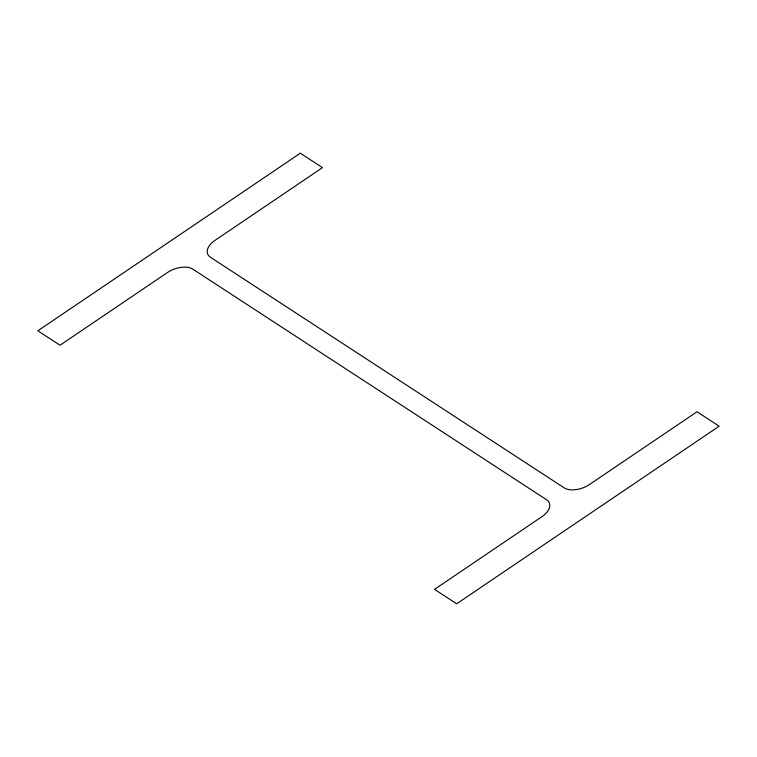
<?xml version="1.0" encoding="UTF-8"?>
<svg xmlns="http://www.w3.org/2000/svg" width="757" height="757" viewBox="0 0 757 757"><rect width="100%" height="100%" fill="white"/><g stroke="black" fill="none" stroke-linecap="round" stroke-linejoin="round"><path stroke-width="1.14" d="M300.321 153.207L37.85 330.8L60.002 345.239L167.505 272.501A19.029 10.91 -20.4 0 1 192.912 269.218L546.488 499.686A19.029 10.91 -20.4 0 1 542.031 516.615L434.527 589.353L456.679 603.793L719.15 426.2L696.998 411.761L589.495 484.499A19.029 10.91 -20.4 0 1 564.088 487.782L210.512 257.314A19.029 10.91 -20.4 0 1 214.969 240.385L322.473 167.647L300.321 153.207"/></g></svg>
